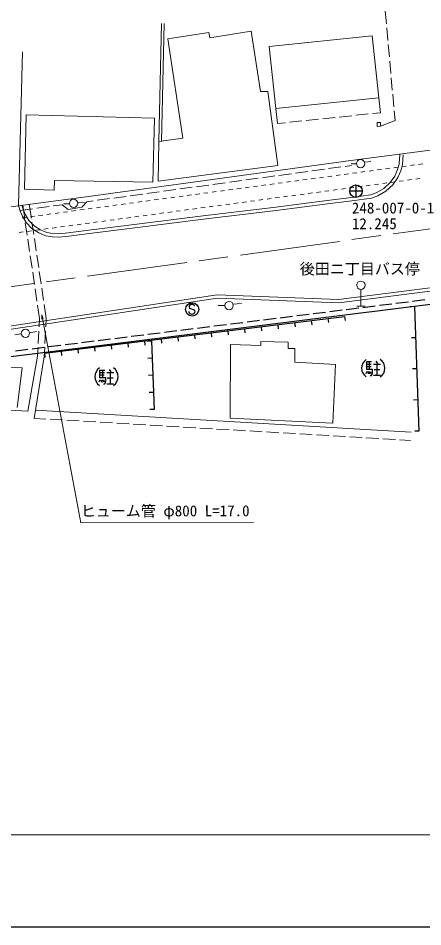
# Model space of a CAD drawing. Units: millimetres, scale not verified. Extents: x 40000 to 680000, y 20000 to 380000.
# Drawn here: x 113242 to 161779, y 205000 to 314125 of the extents above; entities that cross this region are included whole.
import ezdxf
from ezdxf.enums import TextEntityAlignment as Align

# ---------------------------------------------------------------- set-up
doc = ezdxf.new("R2010")
doc.units = ezdxf.units.MM
doc.header["$LTSCALE"] = 1000
doc.linetypes.add('CHAIN', pattern=[18.5, 12, -1.5, 3.5, -1.5])
for name, color, linetype, lineweight in [('M-BGD', 7, 'Continuous', 25), ('M-BMK', 2, 'CHAIN', 13), ('M-BMK-SRVR', 3, 'Continuous', 25), ('M-STR-HTXT', 7, 'Continuous', 13), ('M-STR-STRC', 7, 'Continuous', 25), ('M-TTL-BAND', 7, 'Continuous', 25), ('M-WORK', 1, 'Continuous', 13)]:
    doc.layers.add(name, color=color, linetype=linetype, lineweight=lineweight)
doc.styles.add('ＭＳ ゴシック', font='')
doc.styles.get('ＭＳ ゴシック').set_extended_font_data('MS Gothic')

# ---------------------------------------------------------------- blocks, each defined once
blk = doc.blocks.new('open_arrow')
at = {"color": 0, "linetype": 'Continuous', "lineweight": -2}
blk.add_lwpolyline([(7.5, 1.25), (0, 0), (7.5, -1.25)], dxfattribs=at)

msp = doc.modelspace()

# ---------------------------------------------------------------- linework, layer by layer
at = {"layer": 'M-BGD'}
for p, q in [((227254, 287801), (97471, 271576)), ((156077, 279537), (154589, 279351)), ((158062, 279786), (156574, 279599)), ((160047, 280034), (158558, 279848)), ((160767, 279489), (160267, 279470)), ((162031, 280282), (160543, 280096)), ((160767, 279489), (161316, 264534)), ((116387, 273883), (152388, 278301)), ((146155, 278297), (144666, 278111)), ((148139, 278545), (146651, 278359)), ((150124, 278793), (148635, 278607)), ((152108, 279041), (150620, 278855)), ((152388, 278301), (152448, 277805)), ((152388, 278301), (152448, 277805)), ((154093, 279289), (152605, 279103)), ((138217, 277305), (136728, 277118)), ((140201, 277553), (138713, 277367)), ((142186, 277801), (140697, 277615)), ((144170, 278049), (142682, 277863)), ((144387, 277319), (144448, 276823)), ((146387, 277564), (146448, 277068)), ((148388, 277810), (148448, 277314)), ((150388, 278055), (150448, 277559)), ((130278, 276312), (128790, 276126)), ((132263, 276560), (130774, 276374)), ((134247, 276808), (132759, 276622)), ((134387, 276092), (134448, 275596)), ((136232, 277056), (134744, 276870)), ((136387, 276337), (136448, 275841)), ((138387, 276583), (138448, 276087)), ((140387, 276828), (140448, 276332)), ((142387, 277074), (142448, 276577)), ((120356, 275072), (118867, 274886)), ((122340, 275320), (120852, 275134)), ((124325, 275568), (122836, 275382)), ((126309, 275816), (124821, 275630)), ((126387, 275110), (126448, 274614)), ((128294, 276064), (126805, 275878)), ((128387, 275356), (128448, 274859)), ((129225, 275337), (128725, 275318)), ((129225, 275337), (129536, 267139)), ((130387, 275601), (130448, 275105)), ((132387, 275847), (132448, 275350)), ((160904, 275750), (160404, 275732)), ((114402, 274327), (112913, 274141)), ((116386, 274575), (114898, 274389)), ((118371, 274823), (116883, 274637)), ((118387, 274129), (118448, 273632)), ((120387, 274374), (120448, 273878)), ((122387, 274619), (122448, 274123)), ((124387, 274865), (124448, 274369)), ((116387, 273883), (116448, 273387)), ((129303, 273287), (128803, 273268)), ((155046, 271936), (155045, 272874)), ((155045, 272874), (155631, 272874)), ((155343, 272874), (155343, 271936)), ((156164, 272939), (156339, 272645)), ((123046, 270924), (123046, 271862)), ((123046, 271862), (123631, 271862)), ((123343, 271862), (123344, 270924)), ((124164, 271927), (124339, 271633)), ((155045, 272583), (155576, 272583)), ((155046, 272289), (155573, 272289)), ((155754, 271936), (155046, 271936)), ((155754, 271632), (155754, 271936)), ((155873, 272583), (156694, 272583)), ((155873, 272583), (156688, 272583)), ((155932, 271936), (156630, 271937)), ((156277, 272583), (156278, 271232)), ((161041, 272011), (160542, 271993)), ((123049, 270688), (122931, 270398)), ((123046, 271571), (123576, 271571)), ((123046, 271277), (123573, 271277)), ((123754, 270925), (123046, 270924)), ((123166, 270690), (123227, 270398)), ((123342, 270688), (123401, 270400)), ((123460, 270688), (123577, 270453)), ((123754, 270621), (123754, 270925)), ((123874, 271571), (124695, 271572)), ((123874, 271571), (124688, 271572)), ((123932, 270925), (124630, 270925)), ((124278, 271571), (124278, 270220)), ((129381, 271238), (128881, 271219)), ((155048, 271700), (154931, 271410)), ((155166, 271702), (155226, 271410)), ((155342, 271700), (155401, 271412)), ((155459, 271700), (155577, 271465)), ((155463, 271235), (155573, 271173)), ((155573, 271173), (155696, 271341)), ((155696, 271341), (155754, 271632)), ((155870, 271232), (156685, 271232)), ((123463, 270223), (123573, 270161)), ((123573, 270161), (123696, 270330)), ((123696, 270330), (123754, 270621)), ((123871, 270220), (124686, 270220)), ((129458, 269188), (128959, 269169)), ((161179, 268272), (160679, 268254)), ((129536, 267139), (129037, 267120)), ((129536, 267139), (129037, 267120)), ((161316, 264534), (160816, 264515)), ((161316, 264534), (160816, 264515))]:
    msp.add_line(p, q, dxfattribs=at)
for centre, start, end in [((155706, 272083), 123.87615, 236.1661), ((155977, 272083), 303.87615, 56.1661), ((123706, 271071), 123.87615, 236.1661), ((123977, 271071), 303.87615, 56.1661)]:
    msp.add_arc(centre, 1264, start, end, dxfattribs=at)
at = {"layer": 'M-BMK'}
msp.add_line((66590, 275550), (166541, 289361), dxfattribs=at)
at = {"layer": 'M-BMK-SRVR'}
for p, q in [((153756, 294108), (153756, 292608)), ((154506, 293358), (153006, 293357))]:
    msp.add_line(p, q, dxfattribs=at)
msp.add_circle((153756, 293358), 750, dxfattribs=at)
at = {"layer": 'M-STR-HTXT'}
msp.add_line((67558, 216058), (339249, 216058), dxfattribs=at)
msp.add_lwpolyline([(116066, 278497), (120759, 253530), (141459, 253573)], dxfattribs=at)
at = {"layer": 'M-STR-STRC'}
for p, q in [((133746, 279539), (133734, 279448)), ((133734, 279448), (133803, 279302)), ((133849, 279650), (133746, 279539)), ((133954, 279724), (133849, 279650)), ((134087, 279751), (133954, 279724)), ((134179, 279738), (134087, 279751)), ((134295, 279681), (134179, 279738)), ((134383, 279621), (134295, 279681)), ((134410, 279532), (134383, 279621)), ((133737, 278828), (133705, 278916)), ((133804, 278686), (133737, 278828)), ((133803, 279302), (133923, 279244)), ((133887, 278627), (133804, 278686)), ((134004, 278567), (133887, 278627)), ((133923, 279244), (134349, 279093)), ((134100, 278554), (134004, 278567)), ((134234, 278577), (134100, 278554)), ((134334, 278654), (134234, 278577)), ((134390, 278773), (134334, 278654)), ((134349, 279093), (134414, 278956)), ((134414, 278956), (134390, 278773))]:
    msp.add_line(p, q, dxfattribs=at)
msp.add_circle((134113, 279150), 800, dxfattribs=at)
at = {"layer": 'M-TTL-BAND'}
msp.add_line((40000, 205000), (579000, 205000), dxfattribs=at)
at = {"layer": 'M-WORK'}
for p, q in [((157411, 313452), (157277, 314947)), ((130116, 299304), (130446, 313485)), ((130416, 299297), (130746, 313478)), ((131201, 311632), (136101, 312423)), ((136101, 312423), (136244, 311748)), ((136244, 311748), (141180, 312558)), ((141180, 312558), (142296, 305334)), ((157589, 311460), (157455, 312954)), ((133010, 299700), (131201, 311632)), ((143364, 310709), (155711, 312013)), ((155711, 312013), (156497, 304575)), ((113743, 310073), (113271, 291666)), ((144150, 303271), (143364, 310709)), ((157767, 309468), (157633, 310962)), ((157945, 307476), (157811, 308970)), ((158123, 305484), (157989, 306978)), ((142296, 305334), (143208, 305336)), ((143208, 305336), (144392, 296417)), ((156497, 304575), (144150, 303271)), ((156497, 304575), (156687, 302773)), ((158300, 303492), (158167, 304986)), ((114017, 293606), (114192, 302516)), ((114192, 302516), (129586, 302103)), ((144340, 301469), (144150, 303271)), ((153248, 302410), (151757, 302252)), ((155237, 302620), (153746, 302462)), ((156687, 302773), (155735, 302672)), ((158447, 301851), (158345, 302994)), ((129586, 302103), (129393, 294422)), ((145293, 301569), (144340, 301469)), ((147282, 301779), (145790, 301622)), ((149271, 301989), (147779, 301832)), ((151259, 302200), (149768, 302042)), ((156718, 301603), (156292, 301601)), ((156292, 301601), (156294, 301135)), ((156720, 301137), (156718, 301603)), ((156720, 301137), (158447, 301851)), ((156294, 301135), (156720, 301137)), ((130014, 294538), (130116, 299304)), ((130116, 299304), (133010, 299700)), ((153128, 297024), (165838, 298678)), ((121390, 292675), (153128, 297024)), ((154771, 296845), (155560, 296917)), ((158935, 296589), (159015, 297750)), ((159331, 296519), (159414, 297722)), ((144392, 296417), (130014, 294538)), ((148486, 295782), (149972, 295986)), ((150467, 296054), (151953, 296258)), ((152449, 296326), (153209, 296430)), ((153201, 296648), (153807, 296643)), ((155331, 295762), (155827, 295829)), ((156322, 295896), (156818, 295962)), ((157313, 296029), (157809, 296096)), ((158304, 296163), (158800, 296230)), ((158416, 295167), (158746, 295938)), ((158746, 295938), (158935, 296589)), ((158768, 294972), (159124, 295803)), ((159124, 295803), (159331, 296519)), ((159295, 296296), (159791, 296363)), ((160286, 296430), (160782, 296497)), ((161278, 296563), (161773, 296630)), ((140560, 294696), (142046, 294900)), ((142541, 294968), (144027, 295171)), ((144523, 295239), (146009, 295443)), ((146504, 295511), (147990, 295715)), ((147403, 294694), (147898, 294760)), ((148394, 294827), (148890, 294894)), ((149385, 294961), (149881, 295028)), ((150376, 295094), (150872, 295161)), ((151367, 295228), (151863, 295295)), ((152358, 295361), (152854, 295428)), ((153349, 295495), (153845, 295562)), ((154340, 295629), (154836, 295695)), ((157862, 294373), (158416, 295167)), ((158166, 294110), (158768, 294972)), ((159937, 294667), (160433, 294734)), ((160928, 294801), (161424, 294868)), ((117557, 293460), (114017, 293606)), ((117614, 294620), (117557, 293460)), ((129393, 294422), (117614, 294620)), ((132634, 293610), (134120, 293814)), ((134615, 293882), (136102, 294085)), ((136597, 294153), (138083, 294357)), ((138484, 293492), (138979, 293558)), ((138578, 294425), (140065, 294628)), ((139475, 293625), (139970, 293692)), ((140466, 293759), (140961, 293826)), ((141457, 293892), (141952, 293959)), ((142448, 294026), (142943, 294093)), ((143439, 294159), (143934, 294226)), ((144430, 294293), (144925, 294360)), ((145421, 294427), (145916, 294493)), ((146412, 294560), (146907, 294627)), ((152009, 293599), (152504, 293666)), ((153000, 293733), (153496, 293799)), ((153991, 293866), (154487, 293933)), ((154982, 294000), (155478, 294066)), ((155973, 294133), (156469, 294200)), ((156195, 293150), (157105, 293661)), ((156964, 294267), (157460, 294334)), ((157105, 293661), (157862, 294373)), ((157344, 293336), (158166, 294110)), ((157955, 294400), (158451, 294467)), ((158946, 294534), (159442, 294601)), ((99932, 289842), (121390, 292675)), ((122727, 292252), (124213, 292456)), ((124708, 292524), (126194, 292728)), ((126690, 292795), (128176, 292999)), ((128671, 293067), (130157, 293271)), ((130555, 292423), (131051, 292490)), ((130653, 293339), (132139, 293542)), ((131546, 292557), (132042, 292623)), ((132537, 292690), (133033, 292757)), ((133528, 292824), (134024, 292891)), ((134519, 292957), (135015, 293024)), ((135510, 293091), (136006, 293158)), ((136502, 293225), (136997, 293291)), ((137493, 293358), (137988, 293425)), ((143090, 292397), (143585, 292464)), ((144081, 292531), (144576, 292597)), ((145072, 292664), (145567, 292731)), ((146063, 292798), (146558, 292864)), ((147054, 292931), (147549, 292998)), ((148045, 293065), (148540, 293132)), ((149036, 293198), (149531, 293265)), ((150027, 293332), (150522, 293399)), ((150300, 292209), (153212, 292570)), ((151018, 293465), (151513, 293532)), ((153212, 292570), (155538, 292894)), ((153264, 292173), (155640, 292504)), ((155538, 292894), (156195, 293150)), ((155640, 292504), (156366, 292787)), ((156366, 292787), (157344, 293336)), ((113271, 291666), (113497, 290947)), ((113694, 291654), (113873, 291086)), ((114022, 290047), (113784, 291650)), ((114819, 290125), (114575, 291768)), ((115461, 291310), (116948, 291509)), ((117444, 291575), (118521, 291719)), ((118521, 291719), (119239, 291133)), ((118668, 291811), (119378, 291812)), ((119239, 291133), (120873, 291408)), ((120383, 291967), (121183, 291990)), ((120873, 291408), (121471, 292080)), ((121471, 292080), (122231, 292184)), ((122627, 291355), (123122, 291421)), ((123618, 291488), (124114, 291555)), ((124609, 291622), (125105, 291689)), ((125600, 291755), (126096, 291822)), ((126591, 291889), (127087, 291956)), ((127582, 292022), (128078, 292089)), ((128573, 292156), (129069, 292223)), ((129564, 292290), (130060, 292356)), ((135161, 291329), (135657, 291395)), ((135740, 290420), (144156, 291432)), ((136152, 291462), (136648, 291529)), ((137143, 291596), (137639, 291662)), ((138134, 291729), (138630, 291796)), ((139125, 291863), (139621, 291930)), ((140116, 291996), (140612, 292063)), ((141107, 292130), (141603, 292197)), ((142099, 292263), (142594, 292330)), ((144156, 291432), (150300, 292209)), ((144205, 291035), (150350, 291812)), ((150350, 291812), (153264, 292173)), ((113479, 291046), (114966, 291244)), ((113497, 290947), (113763, 290329)), ((113763, 290329), (114181, 289588)), ((113873, 291086), (114122, 290507)), ((114122, 290507), (114503, 289832)), ((114699, 290286), (115194, 290353)), ((115690, 290420), (116185, 290487)), ((116681, 290553), (117176, 290620)), ((117672, 290687), (118167, 290754)), ((118663, 290820), (119158, 290887)), ((119654, 290954), (120149, 291021)), ((120645, 291088), (121140, 291154)), ((121636, 291221), (122131, 291288)), ((126844, 289319), (135740, 290420)), ((127233, 290260), (127728, 290327)), ((128224, 290394), (128719, 290460)), ((129215, 290527), (129711, 290594)), ((130206, 290661), (130702, 290728)), ((131197, 290794), (131693, 290861)), ((132188, 290928), (132684, 290995)), ((133179, 291061), (133675, 291128)), ((134170, 291195), (134666, 291262)), ((135789, 290023), (144205, 291035)), ((113708, 290153), (114203, 290219)), ((114316, 288069), (114096, 289553)), ((114181, 289588), (114892, 288880)), ((114503, 289832), (115143, 289194)), ((115114, 288147), (114893, 289631)), ((115143, 289194), (115926, 288699)), ((119305, 289192), (119800, 289258)), ((120296, 289325), (120791, 289392)), ((121287, 289459), (121782, 289525)), ((121408, 288627), (126844, 289319)), ((122278, 289592), (122773, 289659)), ((123269, 289726), (123764, 289793)), ((124260, 289859), (124755, 289926)), ((125251, 289993), (125746, 290060)), ((126242, 290126), (126737, 290193)), ((126894, 288922), (135789, 290023)), ((113358, 288390), (113854, 288457)), ((114349, 288524), (114845, 288591)), ((114892, 288880), (115737, 288345)), ((115340, 288657), (115836, 288724)), ((115737, 288345), (116558, 287982)), ((115926, 288699), (116672, 288369)), ((116331, 288791), (116827, 288858)), ((116672, 288369), (117407, 288252)), ((117323, 288924), (117818, 288991)), ((117407, 288252), (118117, 288241)), ((118117, 288241), (119254, 288350)), ((118314, 289058), (118809, 289125)), ((119254, 288350), (121408, 288627)), ((119298, 287953), (121459, 288230)), ((121459, 288230), (126894, 288922)), ((114611, 286091), (114390, 287575)), ((115408, 286169), (115187, 287653)), ((116558, 287982), (117372, 287852)), ((117372, 287852), (118133, 287841)), ((118133, 287841), (119298, 287953)), ((114905, 284113), (114684, 285596)), ((115702, 284191), (115482, 285674)), ((115199, 282135), (114979, 283618)), ((115997, 282213), (115776, 283696)), ((115494, 280156), (115273, 281640)), ((116291, 280234), (116070, 281718)), ((151685, 280329), (165265, 282062)), ((151702, 279928), (165360, 281671)), ((154360, 279550), (154356, 281550)), ((77577, 271930), (137121, 280882)), ((77645, 271536), (137143, 280481)), ((137121, 280882), (151685, 280329)), ((137143, 280481), (151702, 279928)), ((115806, 278059), (115567, 279662)), ((116609, 278097), (116364, 279740)), ((137240, 279607), (138034, 279603)), ((139007, 279789), (140049, 279870)), ((153860, 279549), (154860, 279551)), ((115753, 277053), (115806, 278059)), ((116554, 277051), (116609, 278097)), ((112820, 276086), (113614, 276206)), ((114603, 276354), (115418, 276477)), ((115648, 275056), (115727, 276554)), ((116449, 275054), (116528, 276552)), ((145616, 275223), (142332, 275296)), ((142332, 275296), (142333, 274810)), ((145617, 274458), (145616, 275223)), ((115569, 273551), (115622, 274557)), ((116368, 273509), (116423, 274555)), ((138702, 274921), (138657, 266079)), ((142333, 274810), (138702, 274921)), ((146446, 274459), (145617, 274458)), ((146420, 272794), (146446, 274459)), ((114385, 266946), (115569, 273551)), ((116368, 273509), (115147, 266067)), ((109714, 272309), (113710, 272122)), ((113710, 272122), (113114, 267354)), ((151322, 272537), (146420, 272794)), ((150999, 265504), (151322, 272537)), ((98395, 267754), (114385, 266946)), ((115310, 267061), (160373, 264418)), ((115251, 266062), (116569, 265985)), ((117068, 265956), (118566, 265868)), ((119065, 265839), (120562, 265751)), ((121062, 265722), (122559, 265634)), ((123058, 265605), (124556, 265517)), ((125055, 265488), (126552, 265400)), ((127051, 265370), (128549, 265283)), ((129048, 265253), (130545, 265166)), ((138657, 266079), (150999, 265504)), ((131044, 265136), (132542, 265049)), ((133041, 265019), (134538, 264931)), ((135038, 264902), (136535, 264814)), ((137034, 264785), (138532, 264697)), ((139031, 264668), (140528, 264580)), ((141027, 264551), (142525, 264463)), ((143024, 264434), (144521, 264346)), ((145020, 264317), (146518, 264229)), ((147017, 264200), (148514, 264112)), ((149014, 264083), (150511, 263995)), ((151010, 263966), (152508, 263878)), ((153007, 263849), (154504, 263761)), ((155003, 263732), (156501, 263644)), ((157000, 263615), (158497, 263527)), ((158996, 263497), (160314, 263420))]:
    msp.add_line(p, q, dxfattribs=at)
for centre in [(154310, 296656), (119878, 291888), (154355, 282050), (138537, 279614), (114108, 276280)]:
    msp.add_circle(centre, 500, dxfattribs=at)

# ---------------------------------------------------------------- block references
at = {"layer": 'M-STR-HTXT', "xscale": 66.7, "yscale": 66.7, "rotation": 280.6}
msp.add_blockref('open_arrow', (116066, 278497), dxfattribs=at)

# ---------------------------------------------------------------- texts
at = {"layer": 'M-BMK-SRVR', "style": 'ＭＳ ゴシック'}
for s, p in [('248-007-0-1', (153273, 290271)), ('12.245', (153273, 288388))]:
    msp.add_text(s, height=1320, rotation=0.021, dxfattribs=at).set_placement(p, align=Align.BOTTOM_LEFT)
at = {"layer": 'M-STR-HTXT', "style": 'ＭＳ ゴシック'}
msp.add_text('ヒューム管 φ800 L=17.0', height=1320, rotation=0.117, dxfattribs=at).set_placement((120756, 254930), align=Align.MIDDLE_LEFT)
at = {"layer": 'M-WORK', "style": 'ＭＳ ゴシック'}
msp.add_text('後田ニ丁目バス停', height=1320, rotation=0.021, dxfattribs=at).set_placement((147024, 284017), align=Align.MIDDLE_LEFT)

doc.saveas('drawing.dxf')
